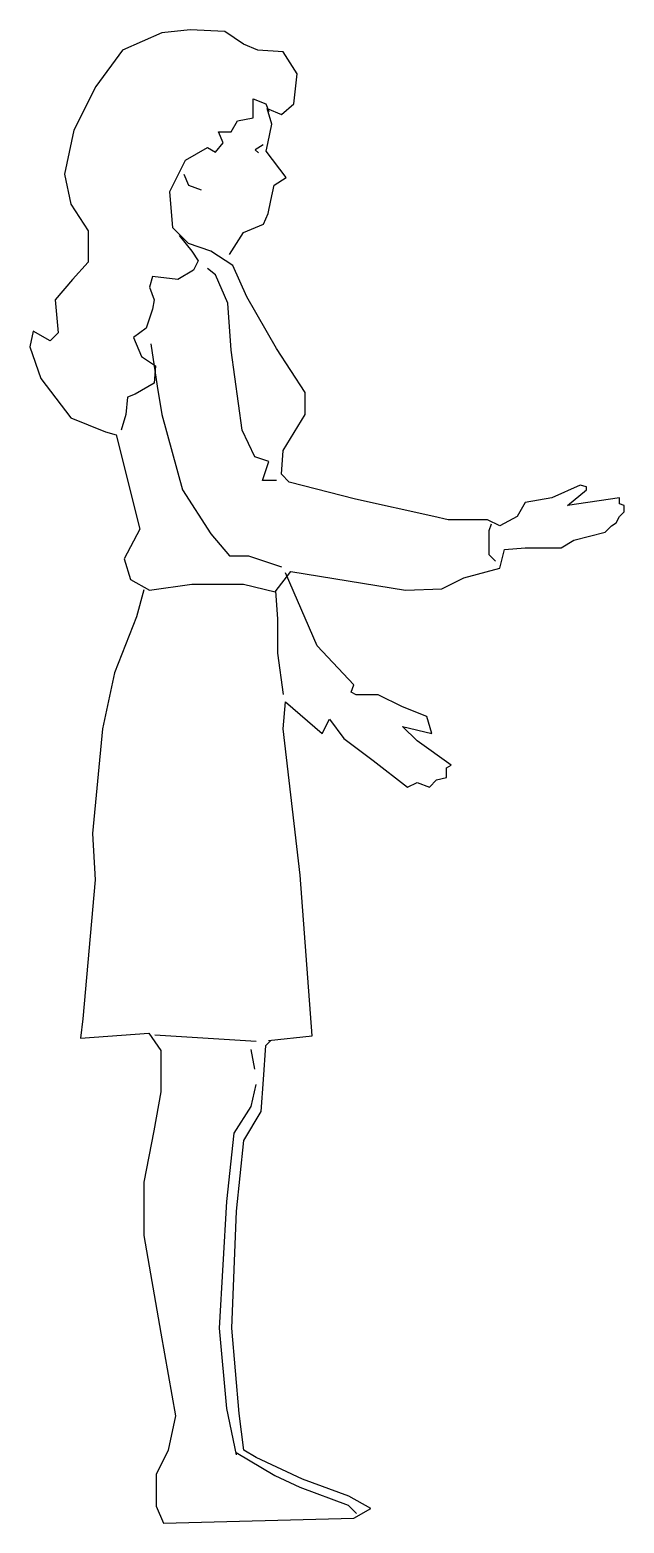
# Model space of a CAD drawing. Header units: millimetres. Extents: x -1583.65 to -1582.98, y 1838.19 to 1839.88.
import ezdxf

# ---------------------------------------------------------------- set-up
doc = ezdxf.new("R2010")
doc.units = ezdxf.units.MM
doc.header["$LTSCALE"] = 10
doc.layers.add('Humanos', color=2, linetype='Continuous')

msp = doc.modelspace()

# ---------------------------------------------------------------- linework, layer by layer
at = {"layer": 'Humanos'}
for p, q in [((-1583.3724, 1839.2106), (-1583.3746, 1839.2427)), ((-1583.3724, 1839.1722), (-1583.3724, 1839.2106)), ((-1583.366, 1839.1252), (-1583.3724, 1839.1722)), ((-1583.5116, 1838.7395), (-1583.397, 1838.7326)), ((-1583.3984, 1838.7006), (-1583.4026, 1838.7229))]:
    msp.add_line(p, q, dxfattribs=at)
for points in [[(-1583.4271, 1839.6239), (-1583.4111, 1839.6489), (-1583.3885, 1839.6583), (-1583.3833, 1839.6702), (-1583.3804, 1839.6851), (-1583.3767, 1839.7022), (-1583.363, 1839.7111), (-1583.3855, 1839.7408), (-1583.3838, 1839.7497), (-1583.379, 1839.7716), (-1583.3843, 1839.7894), (-1583.3683, 1839.7823), (-1583.3541, 1839.7947), (-1583.3505, 1839.8285), (-1583.3665, 1839.8534), (-1583.395, 1839.8552), (-1583.4111, 1839.8623), (-1583.4324, 1839.8766), (-1583.4716, 1839.8783), (-1583.5036, 1839.8748), (-1583.5482, 1839.8552), (-1583.5784, 1839.8143), (-1583.6033, 1839.7645), (-1583.614, 1839.7147), (-1583.6069, 1839.6809), (-1583.5873, 1839.6506), (-1583.5873, 1839.6151), (-1583.6051, 1839.5955), (-1583.6247, 1839.5724), (-1583.6211, 1839.535), (-1583.6301, 1839.5261), (-1583.6496, 1839.5368), (-1583.6532, 1839.519), (-1583.6407, 1839.4834), (-1583.6069, 1839.4389), (-1583.5677, 1839.4229), (-1583.5553, 1839.4194), (-1583.5286, 1839.3126), (-1583.5464, 1839.2788), (-1583.5392, 1839.2557), (-1583.5179, 1839.2433), (-1583.4698, 1839.2504), (-1583.4111, 1839.2504), (-1583.3754, 1839.2415), (-1583.3576, 1839.2646), (-1583.2277, 1839.2433), (-1583.1867, 1839.245), (-1583.1618, 1839.2575), (-1583.1208, 1839.2682), (-1583.1155, 1839.2895), (-1583.0924, 1839.2913), (-1583.0514, 1839.2913), (-1583.0372, 1839.3002), (-1583.0015, 1839.3091), (-1582.9944, 1839.3162), (-1582.9891, 1839.3197), (-1582.9855, 1839.3269), (-1582.9802, 1839.3322), (-1582.9802, 1839.3393), (-1582.9855, 1839.3411), (-1582.9855, 1839.3482), (-1583.0443, 1839.3393), (-1583.0229, 1839.3571), (-1583.0229, 1839.3607), (-1583.03, 1839.3624), (-1583.0621, 1839.3482), (-1583.0924, 1839.3429), (-1583.1013, 1839.3269), (-1583.1208, 1839.3162), (-1583.1351, 1839.3233), (-1583.1796, 1839.3233), (-1583.1956, 1839.3269), (-1583.2846, 1839.3464), (-1583.3594, 1839.366), (-1583.3683, 1839.3749), (-1583.3665, 1839.4016), (-1583.3416, 1839.4425), (-1583.3416, 1839.4674), (-1583.3737, 1839.5172), (-1583.4075, 1839.5759), (-1583.4235, 1839.6115), (-1583.4484, 1839.6275), (-1583.4734, 1839.6364), (-1583.4912, 1839.6542), (-1583.4947, 1839.6951), (-1583.4769, 1839.7307), (-1583.452, 1839.7449), (-1583.4431, 1839.7396), (-1583.4342, 1839.7502), (-1583.4395, 1839.7627), (-1583.4253, 1839.7627), (-1583.4182, 1839.7752), (-1583.4004, 1839.7787), (-1583.4004, 1839.8001), (-1583.3861, 1839.7947), (-1583.3826, 1839.7858)], [(-1583.3891, 1839.7479), (-1583.398, 1839.7425), (-1583.3944, 1839.739)], [(-1583.4787, 1839.7147), (-1583.4734, 1839.7022), (-1583.4591, 1839.6969)], [(-1583.4841, 1839.6453), (-1583.4698, 1839.6275), (-1583.4627, 1839.6168), (-1583.468, 1839.6062), (-1583.4858, 1839.5955), (-1583.5143, 1839.599), (-1583.5179, 1839.5866), (-1583.5125, 1839.5724), (-1583.5143, 1839.5617), (-1583.5214, 1839.5403), (-1583.5357, 1839.5297), (-1583.5268, 1839.5083), (-1583.5108, 1839.4976), (-1583.5125, 1839.4781), (-1583.5339, 1839.4656), (-1583.5428, 1839.4621), (-1583.5446, 1839.4425), (-1583.5499, 1839.4247)], [(-1583.3737, 1839.3678), (-1583.3897, 1839.3678), (-1583.3826, 1839.3891), (-1583.3986, 1839.3945), (-1583.4128, 1839.4247), (-1583.4253, 1839.5154), (-1583.4289, 1839.5688), (-1583.4431, 1839.6008), (-1583.452, 1839.6079)], [(-1583.5161, 1839.5225), (-1583.509, 1839.4745), (-1583.5036, 1839.4425), (-1583.4805, 1839.3571), (-1583.4484, 1839.3073), (-1583.4271, 1839.2824), (-1583.4057, 1839.2824), (-1583.3683, 1839.2699)], [(-1583.1308, 1839.3183), (-1583.1334, 1839.3107), (-1583.1334, 1839.284), (-1583.1258, 1839.2764)], [(-1583.3831, 1838.733), (-1583.3334, 1838.7385), (-1583.3472, 1838.9207), (-1583.3665, 1839.0864), (-1583.3638, 1839.1168), (-1583.3223, 1839.0809), (-1583.314, 1839.0974), (-1583.2975, 1839.0753), (-1583.2643, 1839.0505), (-1583.2256, 1839.0201), (-1583.2146, 1839.0256), (-1583.2007, 1839.0201), (-1583.1925, 1839.0284), (-1583.1814, 1839.0312), (-1583.1814, 1839.0422), (-1583.1759, 1839.045), (-1583.2146, 1839.0726), (-1583.2311, 1839.0891), (-1583.198, 1839.0809), (-1583.2035, 1839.1002), (-1583.2311, 1839.1112), (-1583.2588, 1839.125), (-1583.2836, 1839.125), (-1583.2892, 1839.1278), (-1583.2864, 1839.1361), (-1583.3279, 1839.1803), (-1583.3638, 1839.2631)], [(-1583.5241, 1839.2438), (-1583.5323, 1839.2134), (-1583.5572, 1839.1499), (-1583.571, 1839.0864), (-1583.5821, 1838.9677), (-1583.5793, 1838.9152), (-1583.5931, 1838.7578), (-1583.5959, 1838.7357), (-1583.5185, 1838.7413), (-1583.5047, 1838.7219), (-1583.5047, 1838.675), (-1583.513, 1838.6308), (-1583.5241, 1838.5728), (-1583.5241, 1838.5121), (-1583.5047, 1838.4017), (-1583.4881, 1838.3078), (-1583.4964, 1838.2691), (-1583.5102, 1838.2415), (-1583.5102, 1838.2056), (-1583.502, 1838.1863), (-1583.2864, 1838.1918), (-1583.2671, 1838.2029), (-1583.2919, 1838.2167), (-1583.3444, 1838.236), (-1583.3969, 1838.2608), (-1583.4108, 1838.2691), (-1583.4163, 1838.3105), (-1583.4246, 1838.4072), (-1583.419, 1838.5397), (-1583.4108, 1838.6198), (-1583.3914, 1838.6529), (-1583.3887, 1838.6888), (-1583.3859, 1838.7275), (-1583.3804, 1838.733)], [(-1583.419, 1838.2636), (-1583.4301, 1838.3161), (-1583.4384, 1838.4072), (-1583.4301, 1838.5508), (-1583.4218, 1838.6281), (-1583.4025, 1838.6584), (-1583.3969, 1838.6833)], [(-1583.4197, 1838.2662), (-1583.3758, 1838.2401), (-1583.3473, 1838.227), (-1583.2926, 1838.2068), (-1583.2831, 1838.1973)]]:
    msp.add_lwpolyline(points, dxfattribs=at)

doc.saveas('drawing.dxf')
